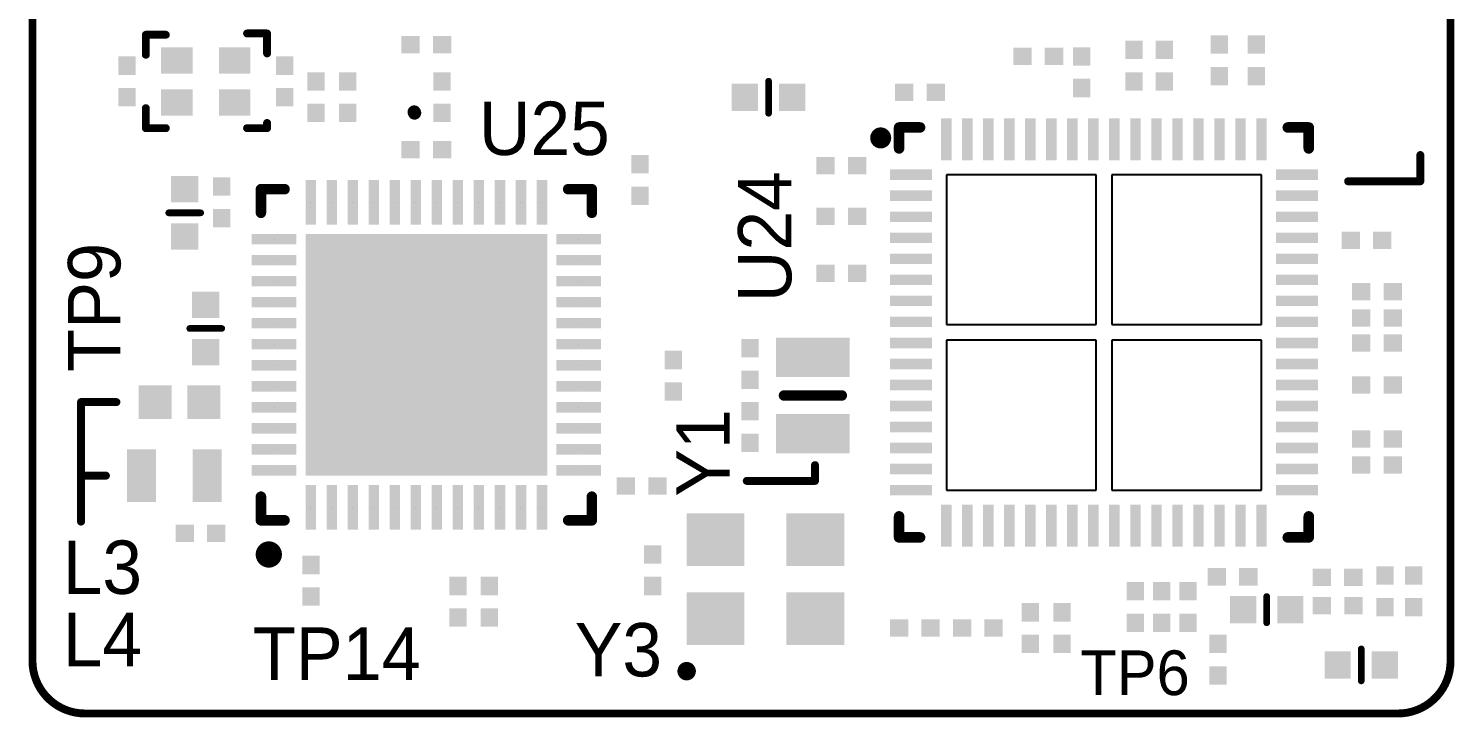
# Model space of a CAD drawing. Extents: x 299.5 to 335.5, y 94.3 to 159.3.
# Drawn here: x 299.45 to 326.6, y 130.82 to 143.93 of the extents above; entities that cross this region are included whole.
import ezdxf

# ---------------------------------------------------------------- set-up
doc = ezdxf.new("R2010")
doc.units = 0
for name, color, linetype in [('MECHANICAL1', 6, 'CONTINUOUS'), ('PADHOLELAYER', 156, 'CONTINUOUS'), ('TOPOVERLAY', 2, 'CONTINUOUS'), ('TOPPASTE', 8, 'CONTINUOUS')]:
    doc.layers.add(name, color=color, linetype=linetype)

msp = doc.modelspace()

# ---------------------------------------------------------------- linework, layer by layer
at = {"layer": 'MECHANICAL1', "const_width": 0.15}
for points in [[(299.528, 131.895), (299.528, 157.22)], [(326.528, 131.895), (326.528, 156.82)], [(300.503, 130.895), (325.528, 130.895)]]:
    msp.add_lwpolyline(points, dxfattribs=at)
at = {"layer": 'MECHANICAL1', "const_width": 0.075}
for points in [[(299.49, 131.895, 1), (299.565, 131.895, 1)], [(299.49, 131.895, 1), (299.565, 131.895, 1)], [(326.49, 131.895, 1), (326.565, 131.895, 1)], [(326.49, 131.895, 1), (326.565, 131.895, 1)], [(300.465, 130.895, 1), (300.54, 130.895, 1)], [(300.49, 130.895, 1), (300.565, 130.895, 1)], [(325.49, 130.895, 1), (325.565, 130.895, 1)], [(325.49, 130.895, 1), (325.565, 130.895, 1)]]:
    msp.add_lwpolyline(points, format="xyb", close=True, dxfattribs=at)
at = {"layer": 'MECHANICAL1', "const_width": 0.15}
for points in [[(300.528, 130.895, -0.414214), (299.528, 131.895)], [(326.528, 131.895, -0.414214), (325.528, 130.895)]]:
    msp.add_lwpolyline(points, format="xyb", dxfattribs=at)
at = {"layer": 'PADHOLELAYER'}
for points in [[(304.828, 140.62), (304.828, 140.62), (304.828, 140.62), (304.828, 140.62)], [(305.228, 140.62), (305.228, 140.62), (305.228, 140.62), (305.228, 140.62)], [(305.628, 140.62), (305.628, 140.62), (305.628, 140.62), (305.628, 140.62)], [(306.028, 140.62), (306.028, 140.62), (306.028, 140.62), (306.028, 140.62)], [(306.428, 140.62), (306.428, 140.62), (306.428, 140.62), (306.428, 140.62)], [(306.828, 140.62), (306.828, 140.62), (306.828, 140.62), (306.828, 140.62)], [(307.228, 140.62), (307.228, 140.62), (307.228, 140.62), (307.228, 140.62)], [(307.628, 140.62), (307.628, 140.62), (307.628, 140.62), (307.628, 140.62)], [(308.028, 140.62), (308.028, 140.62), (308.028, 140.62), (308.028, 140.62)], [(308.428, 140.62), (308.428, 140.62), (308.428, 140.62), (308.428, 140.62)], [(308.828, 140.62), (308.828, 140.62), (308.828, 140.62), (308.828, 140.62)], [(309.228, 140.62), (309.228, 140.62), (309.228, 140.62), (309.228, 140.62)], [(304.128, 139.92), (304.128, 139.92), (304.128, 139.92), (304.128, 139.92)], [(309.928, 139.92), (309.928, 139.92), (309.928, 139.92), (309.928, 139.92)], [(304.128, 139.52), (304.128, 139.52), (304.128, 139.52), (304.128, 139.52)], [(309.928, 139.52), (309.928, 139.52), (309.928, 139.52), (309.928, 139.52)], [(304.128, 139.12), (304.128, 139.12), (304.128, 139.12), (304.128, 139.12)], [(309.928, 139.12), (309.928, 139.12), (309.928, 139.12), (309.928, 139.12)], [(304.128, 138.72), (304.128, 138.72), (304.128, 138.72), (304.128, 138.72)], [(309.928, 138.72), (309.928, 138.72), (309.928, 138.72), (309.928, 138.72)], [(304.128, 138.32), (304.128, 138.32), (304.128, 138.32), (304.128, 138.32)], [(309.928, 138.32), (309.928, 138.32), (309.928, 138.32), (309.928, 138.32)], [(304.128, 137.92), (304.128, 137.92), (304.128, 137.92), (304.128, 137.92)], [(309.928, 137.92), (309.928, 137.92), (309.928, 137.92), (309.928, 137.92)], [(304.128, 137.52), (304.128, 137.52), (304.128, 137.52), (304.128, 137.52)], [(309.928, 137.52), (309.928, 137.52), (309.928, 137.52), (309.928, 137.52)], [(304.128, 137.12), (304.128, 137.12), (304.128, 137.12), (304.128, 137.12)], [(309.928, 137.12), (309.928, 137.12), (309.928, 137.12), (309.928, 137.12)], [(304.128, 136.72), (304.128, 136.72), (304.128, 136.72), (304.128, 136.72)], [(309.928, 136.72), (309.928, 136.72), (309.928, 136.72), (309.928, 136.72)], [(304.128, 136.32), (304.128, 136.32), (304.128, 136.32), (304.128, 136.32)], [(309.928, 136.32), (309.928, 136.32), (309.928, 136.32), (309.928, 136.32)], [(304.128, 135.92), (304.128, 135.92), (304.128, 135.92), (304.128, 135.92)], [(309.928, 135.92), (309.928, 135.92), (309.928, 135.92), (309.928, 135.92)], [(304.128, 135.52), (304.128, 135.52), (304.128, 135.52), (304.128, 135.52)], [(309.928, 135.52), (309.928, 135.52), (309.928, 135.52), (309.928, 135.52)], [(304.828, 134.82), (304.828, 134.82), (304.828, 134.82), (304.828, 134.82)], [(305.228, 134.82), (305.228, 134.82), (305.228, 134.82), (305.228, 134.82)], [(305.628, 134.82), (305.628, 134.82), (305.628, 134.82), (305.628, 134.82)], [(306.028, 134.82), (306.028, 134.82), (306.028, 134.82), (306.028, 134.82)], [(306.428, 134.82), (306.428, 134.82), (306.428, 134.82), (306.428, 134.82)], [(306.828, 134.82), (306.828, 134.82), (306.828, 134.82), (306.828, 134.82)], [(307.228, 134.82), (307.228, 134.82), (307.228, 134.82), (307.228, 134.82)], [(307.628, 134.82), (307.628, 134.82), (307.628, 134.82), (307.628, 134.82)], [(308.028, 134.82), (308.028, 134.82), (308.028, 134.82), (308.028, 134.82)], [(308.428, 134.82), (308.428, 134.82), (308.428, 134.82), (308.428, 134.82)], [(308.828, 134.82), (308.828, 134.82), (308.828, 134.82), (308.828, 134.82)], [(309.228, 134.82), (309.228, 134.82), (309.228, 134.82), (309.228, 134.82)]]:
    msp.add_lwpolyline(points, close=True, dxfattribs=at)
at = {"layer": 'TOPOVERLAY'}
for points, const_width in [([(303.613, 143.833), (303.994, 143.833)], 0.15), ([(303.994, 143.452), (303.994, 143.833)], 0.15), ([(301.686, 143.808), (302.067, 143.808)], 0.15), ([(301.686, 143.427), (301.686, 143.808)], 0.15), ([(313.543, 142.315), (313.543, 142.924)], 0.127), ([(301.686, 142.031), (301.686, 142.412)], 0.15), ([(301.686, 142.031), (302.067, 142.031)], 0.15), ([(303.613, 142.031), (303.994, 142.031)], 0.15), ([(303.994, 142.031), (303.994, 142.13)], 0.15), ([(316.028, 141.645), (316.028, 142.045)], 0.2), ([(316.028, 142.045), (316.428, 142.045)], 0.2), ([(323.428, 142.045), (323.828, 142.045)], 0.2), ([(323.828, 141.645), (323.828, 142.045)], 0.2), ([(325.953, 141.02), (325.953, 141.52)], 0.15), ([(303.878, 140.87), (304.328, 140.87)], 0.2), ([(303.878, 140.42), (303.878, 140.87)], 0.2), ([(309.728, 140.87), (310.178, 140.87)], 0.2), ([(310.178, 140.42), (310.178, 140.87)], 0.2), ([(324.578, 141.02), (325.753, 141.02)], 0.15), ([(325.753, 141.02), (325.878, 141.02)], 0.15), ([(325.878, 141.02), (325.953, 141.02)], 0.15), ([(302.123, 140.42), (302.733, 140.42)], 0.127), ([(302.523, 138.22), (303.133, 138.22)], 0.127), ([(300.453, 136.82), (301.128, 136.82)], 0.15), ([(300.453, 134.545), (300.453, 136.82)], 0.15), ([(313.837, 136.945), (314.937, 136.945)], 0.2), ([(300.453, 135.42), (300.928, 135.42)], 0.15), ([(314.428, 135.32), (314.428, 135.62)], 0.15), ([(313.128, 135.32), (314.428, 135.32)], 0.15), ([(303.878, 134.57), (303.878, 135.02)], 0.2), ([(310.178, 134.57), (310.178, 135.02)], 0.2), ([(303.878, 134.57), (304.328, 134.57)], 0.2), ([(309.728, 134.57), (310.178, 134.57)], 0.2), ([(316.028, 134.245), (316.028, 134.645)], 0.2), ([(323.828, 134.245), (323.828, 134.645)], 0.2), ([(316.028, 134.245), (316.428, 134.245)], 0.2), ([(323.428, 134.245), (323.828, 134.245)], 0.2), ([(323.028, 132.62), (323.028, 133.12)], 0.127), ([(324.828, 131.515), (324.828, 132.124)], 0.127)]:
    msp.add_lwpolyline(points, dxfattribs=dict(at, const_width=const_width))
for points, const_width in [([(303.576, 143.833, 1), (303.651, 143.833, 1)], 0.075), ([(303.957, 143.833, 1), (304.032, 143.833, 1)], 0.075), ([(303.957, 143.833, 1), (304.032, 143.833, 1)], 0.075), ([(301.649, 143.808, 1), (301.724, 143.808, 1)], 0.075), ([(301.649, 143.808, 1), (301.724, 143.808, 1)], 0.075), ([(302.03, 143.808, 1), (302.105, 143.808, 1)], 0.075), ([(301.649, 143.427, 1), (301.724, 143.427, 1)], 0.075), ([(303.957, 143.452, 1), (304.032, 143.452, 1)], 0.075), ([(313.511, 142.924, 1), (313.575, 142.924, 1)], 0.0635), ([(301.649, 142.412, 1), (301.724, 142.412, 1)], 0.075), ([(306.732, 142.337, 1), (306.859, 142.337, 1)], 0.127), ([(306.739, 142.32, 1), (306.866, 142.32, 1)], 0.127), ([(313.511, 142.315, 1), (313.575, 142.315, 1)], 0.0635), ([(301.649, 142.031, 1), (301.724, 142.031, 1)], 0.075), ([(301.649, 142.031, 1), (301.724, 142.031, 1)], 0.075), ([(302.03, 142.031, 1), (302.105, 142.031, 1)], 0.075), ([(303.576, 142.031, 1), (303.651, 142.031, 1)], 0.075), ([(303.957, 142.13, 1), (304.032, 142.13, 1)], 0.075), ([(303.957, 142.031, 1), (304.032, 142.031, 1)], 0.075), ([(303.957, 142.031, 1), (304.032, 142.031, 1)], 0.075), ([(315.753, 141.845, 1), (315.603, 141.845, 1)], 0.25), ([(315.978, 142.045, 1), (316.078, 142.045, 1)], 0.1), ([(315.978, 142.045, 1), (316.078, 142.045, 1)], 0.1), ([(316.378, 142.045, 1), (316.478, 142.045, 1)], 0.1), ([(323.378, 142.045, 1), (323.478, 142.045, 1)], 0.1), ([(323.778, 142.045, 1), (323.878, 142.045, 1)], 0.1), ([(323.778, 142.045, 1), (323.878, 142.045, 1)], 0.1), ([(315.54, 141.845, 1), (315.665, 141.845, 1)], 0.125), ([(315.69, 141.845, 1), (315.815, 141.845, 1)], 0.125), ([(315.978, 141.645, 1), (316.078, 141.645, 1)], 0.1), ([(323.778, 141.645, 1), (323.878, 141.645, 1)], 0.1), ([(325.915, 141.52, 1), (325.99, 141.52, 1)], 0.075), ([(303.828, 140.87, 1), (303.928, 140.87, 1)], 0.1), ([(303.828, 140.87, 1), (303.928, 140.87, 1)], 0.1), ([(304.278, 140.87, 1), (304.378, 140.87, 1)], 0.1), ([(309.678, 140.87, 1), (309.778, 140.87, 1)], 0.1), ([(310.128, 140.87, 1), (310.228, 140.87, 1)], 0.1), ([(310.128, 140.87, 1), (310.228, 140.87, 1)], 0.1), ([(324.54, 141.02, 1), (324.615, 141.02, 1)], 0.075), ([(325.715, 141.02, 1), (325.79, 141.02, 1)], 0.075), ([(325.715, 141.02, 1), (325.79, 141.02, 1)], 0.075), ([(325.84, 141.02, 1), (325.915, 141.02, 1)], 0.075), ([(325.84, 141.02, 1), (325.915, 141.02, 1)], 0.075), ([(325.915, 141.02, 1), (325.99, 141.02, 1)], 0.075), ([(325.915, 141.02, 1), (325.99, 141.02, 1)], 0.075), ([(302.091, 140.42, 1), (302.155, 140.42, 1)], 0.0635), ([(302.701, 140.42, 1), (302.764, 140.42, 1)], 0.0635), ([(303.828, 140.42, 1), (303.928, 140.42, 1)], 0.1), ([(310.128, 140.42, 1), (310.228, 140.42, 1)], 0.1), ([(302.491, 138.22, 1), (302.555, 138.22, 1)], 0.0635), ([(303.101, 138.22, 1), (303.164, 138.22, 1)], 0.0635), ([(300.415, 136.82, 1), (300.49, 136.82, 1)], 0.075), ([(300.415, 136.82, 1), (300.49, 136.82, 1)], 0.075), ([(301.09, 136.82, 1), (301.165, 136.82, 1)], 0.075), ([(313.787, 136.945, 1), (313.887, 136.945, 1)], 0.1), ([(314.887, 136.945, 1), (314.987, 136.945, 1)], 0.1), ([(300.415, 135.42, 1), (300.49, 135.42, 1)], 0.075), ([(300.89, 135.42, 1), (300.965, 135.42, 1)], 0.075), ([(314.39, 135.62, 1), (314.465, 135.62, 1)], 0.075), ([(313.09, 135.32, 1), (313.165, 135.32, 1)], 0.075), ([(314.39, 135.32, 1), (314.465, 135.32, 1)], 0.075), ([(314.39, 135.32, 1), (314.465, 135.32, 1)], 0.075), ([(303.828, 135.02, 1), (303.928, 135.02, 1)], 0.1), ([(310.128, 135.02, 1), (310.228, 135.02, 1)], 0.1), ([(303.828, 134.57, 1), (303.928, 134.57, 1)], 0.1), ([(303.828, 134.57, 1), (303.928, 134.57, 1)], 0.1), ([(304.278, 134.57, 1), (304.378, 134.57, 1)], 0.1), ([(309.678, 134.57, 1), (309.778, 134.57, 1)], 0.1), ([(310.128, 134.57, 1), (310.228, 134.57, 1)], 0.1), ([(310.128, 134.57, 1), (310.228, 134.57, 1)], 0.1), ([(315.978, 134.645, 1), (316.078, 134.645, 1)], 0.1), ([(323.778, 134.645, 1), (323.878, 134.645, 1)], 0.1), ([(300.415, 134.545, 1), (300.49, 134.545, 1)], 0.075), ([(304.153, 133.92, 1), (303.903, 133.92, 1)], 0.25), ([(315.978, 134.245, 1), (316.078, 134.245, 1)], 0.1), ([(315.978, 134.245, 1), (316.078, 134.245, 1)], 0.1), ([(316.378, 134.245, 1), (316.478, 134.245, 1)], 0.1), ([(323.378, 134.245, 1), (323.478, 134.245, 1)], 0.1), ([(323.778, 134.245, 1), (323.878, 134.245, 1)], 0.1), ([(323.778, 134.245, 1), (323.878, 134.245, 1)], 0.1), ([(303.84, 133.92, 1), (303.965, 133.92, 1)], 0.125), ([(304.09, 133.92, 1), (304.215, 133.92, 1)], 0.125), ([(322.996, 133.12, 1), (323.059, 133.12, 1)], 0.0635), ([(322.996, 132.62, 1), (323.059, 132.62, 1)], 0.0635), ([(324.796, 132.124, 1), (324.859, 132.124, 1)], 0.0635), ([(312.069, 131.7, 1), (311.898, 131.7, 1)], 0.18), ([(311.853, 131.7, 1), (311.943, 131.7, 1)], 0.09), ([(312.024, 131.7, 1), (312.114, 131.7, 1)], 0.09), ([(324.796, 131.515, 1), (324.859, 131.515, 1)], 0.0635)]:
    msp.add_lwpolyline(points, format="xyb", close=True, dxfattribs=dict(at, const_width=const_width))
at = {"layer": 'TOPOVERLAY', "const_width": 0.254}
msp.add_lwpolyline([(306.795, 142.337, -0.198926), (306.803, 142.32)], format="xyb", dxfattribs=at)
at = {"layer": 'TOPPASTE'}
for p, q in [((316.928, 141.145), (316.928, 138.295)), ((319.778, 141.145), (316.928, 141.145)), ((319.778, 138.295), (319.778, 141.145)), ((320.078, 141.145), (320.078, 138.295)), ((322.928, 141.145), (320.078, 141.145)), ((322.928, 138.295), (322.928, 141.145)), ((316.928, 138.295), (319.778, 138.295)), ((320.078, 138.295), (322.928, 138.295)), ((316.928, 137.995), (316.928, 135.145)), ((319.778, 137.995), (316.928, 137.995)), ((319.778, 135.145), (319.778, 137.995)), ((320.078, 137.995), (320.078, 135.145)), ((322.928, 137.995), (320.078, 137.995)), ((322.928, 135.145), (322.928, 137.995)), ((316.928, 135.145), (319.778, 135.145)), ((320.078, 135.145), (322.928, 135.145))]:
    msp.add_line(p, q, dxfattribs=at)
for points in [[(315.097, 143.299, 1), (315.097, 143.299, 1)], [(323.728, 143.22, 1), (323.728, 143.22, 1)], [(325.328, 143.22, 1), (325.328, 143.22, 1)], [(325.328, 142.02, 1), (325.328, 142.02, 1)], [(300.703, 140.87, 1), (300.703, 140.87, 1)], [(324.928, 134.42, 1), (324.928, 134.42, 1)], [(302.851, 132.253, 1), (302.851, 132.253, 1)]]:
    msp.add_lwpolyline(points, format="xyb", close=True, dxfattribs=at)
for points in [[(306.553, 143.785), (306.553, 143.455), (306.903, 143.785), (306.903, 143.455)], [(307.153, 143.785), (307.153, 143.455), (307.503, 143.785), (307.503, 143.455)], [(320.338, 143.345), (320.668, 143.345), (320.338, 143.695), (320.668, 143.695)], [(320.913, 143.345), (321.243, 143.345), (320.913, 143.695), (321.243, 143.695)], [(322.293, 143.795), (321.963, 143.795), (322.293, 143.445), (321.963, 143.445)], [(322.663, 143.445), (322.993, 143.445), (322.663, 143.795), (322.993, 143.795)], [(301.493, 143.395), (301.163, 143.395), (301.493, 143.045), (301.163, 143.045)], [(302.578, 143.57), (301.978, 143.57), (302.578, 143.07), (301.978, 143.07)], [(303.678, 143.57), (303.078, 143.57), (303.678, 143.07), (303.078, 143.07)], [(304.163, 143.045), (304.493, 143.045), (304.163, 143.395), (304.493, 143.395)], [(318.553, 143.23), (318.553, 143.56), (318.203, 143.23), (318.203, 143.56)], [(319.153, 143.23), (319.153, 143.56), (318.803, 143.23), (318.803, 143.56)], [(319.338, 143.22), (319.668, 143.22), (319.338, 143.57), (319.668, 143.57)], [(305.093, 143.095), (304.763, 143.095), (305.093, 142.745), (304.763, 142.745)], [(305.693, 143.095), (305.363, 143.095), (305.693, 142.745), (305.363, 142.745)], [(307.493, 143.095), (307.163, 143.095), (307.493, 142.745), (307.163, 142.745)], [(320.338, 142.745), (320.668, 142.745), (320.338, 143.095), (320.668, 143.095)], [(320.913, 142.745), (321.243, 142.745), (320.913, 143.095), (321.243, 143.095)], [(322.293, 143.195), (321.963, 143.195), (322.293, 142.845), (321.963, 142.845)], [(322.663, 142.845), (322.993, 142.845), (322.663, 143.195), (322.993, 143.195)], [(313.343, 142.88), (312.843, 142.88), (313.343, 142.36), (312.843, 142.36)], [(314.243, 142.88), (313.743, 142.88), (314.243, 142.36), (313.743, 142.36)], [(316.301, 142.55), (316.301, 142.88), (315.951, 142.55), (315.951, 142.88)], [(316.901, 142.55), (316.901, 142.88), (316.551, 142.55), (316.551, 142.88)], [(319.338, 142.62), (319.668, 142.62), (319.338, 142.97), (319.668, 142.97)], [(301.493, 142.795), (301.163, 142.795), (301.493, 142.445), (301.163, 142.445)], [(302.578, 142.77), (301.978, 142.77), (302.578, 142.27), (301.978, 142.27)], [(303.678, 142.77), (303.078, 142.77), (303.678, 142.27), (303.078, 142.27)], [(304.163, 142.445), (304.493, 142.445), (304.163, 142.795), (304.493, 142.795)], [(305.093, 142.495), (304.763, 142.495), (305.093, 142.145), (304.763, 142.145)], [(305.693, 142.495), (305.363, 142.495), (305.693, 142.145), (305.363, 142.145)], [(307.493, 142.495), (307.163, 142.495), (307.493, 142.145), (307.163, 142.145)], [(316.828, 141.42), (317.028, 141.42), (316.828, 142.22), (317.028, 142.22)], [(317.228, 141.42), (317.428, 141.42), (317.228, 142.22), (317.428, 142.22)], [(317.628, 141.42), (317.828, 141.42), (317.628, 142.22), (317.828, 142.22)], [(318.028, 141.42), (318.228, 141.42), (318.028, 142.22), (318.228, 142.22)], [(318.428, 141.42), (318.628, 141.42), (318.428, 142.22), (318.628, 142.22)], [(318.828, 141.42), (319.028, 141.42), (318.828, 142.22), (319.028, 142.22)], [(319.228, 141.42), (319.428, 141.42), (319.228, 142.22), (319.428, 142.22)], [(319.628, 141.42), (319.828, 141.42), (319.628, 142.22), (319.828, 142.22)], [(320.028, 141.42), (320.228, 141.42), (320.028, 142.22), (320.228, 142.22)], [(320.428, 141.42), (320.628, 141.42), (320.428, 142.22), (320.628, 142.22)], [(320.828, 141.42), (321.028, 141.42), (320.828, 142.22), (321.028, 142.22)], [(321.228, 141.42), (321.428, 141.42), (321.228, 142.22), (321.428, 142.22)], [(321.628, 141.42), (321.828, 141.42), (321.628, 142.22), (321.828, 142.22)], [(322.028, 141.42), (322.228, 141.42), (322.028, 142.22), (322.228, 142.22)], [(322.428, 141.42), (322.628, 141.42), (322.428, 142.22), (322.628, 142.22)], [(322.828, 141.42), (323.028, 141.42), (322.828, 142.22), (323.028, 142.22)], [(306.553, 141.785), (306.553, 141.455), (306.903, 141.785), (306.903, 141.455)], [(307.153, 141.785), (307.153, 141.455), (307.503, 141.785), (307.503, 141.455)], [(310.932, 141.17), (311.262, 141.17), (310.932, 141.52), (311.262, 141.52)], [(314.803, 141.155), (314.803, 141.485), (314.453, 141.155), (314.453, 141.485)], [(315.403, 141.155), (315.403, 141.485), (315.053, 141.155), (315.053, 141.485)], [(316.653, 141.045), (316.653, 141.245), (315.853, 141.045), (315.853, 141.245)], [(324.003, 141.045), (324.003, 141.245), (323.203, 141.045), (323.203, 141.245)], [(302.168, 141.12), (302.168, 140.62), (302.688, 141.12), (302.688, 140.62)], [(303.293, 141.095), (302.963, 141.095), (303.293, 140.745), (302.963, 140.745)], [(304.928, 141.045), (304.728, 141.045), (304.928, 140.195), (304.728, 140.195)], [(305.328, 141.045), (305.128, 141.045), (305.328, 140.195), (305.128, 140.195)], [(305.728, 141.045), (305.528, 141.045), (305.728, 140.195), (305.528, 140.195)], [(306.128, 141.045), (305.928, 141.045), (306.128, 140.195), (305.928, 140.195)], [(306.528, 141.045), (306.328, 141.045), (306.528, 140.195), (306.328, 140.195)], [(306.928, 141.045), (306.728, 141.045), (306.928, 140.195), (306.728, 140.195)], [(307.328, 141.045), (307.128, 141.045), (307.328, 140.195), (307.128, 140.195)], [(307.728, 141.045), (307.528, 141.045), (307.728, 140.195), (307.528, 140.195)], [(308.128, 141.045), (307.928, 141.045), (308.128, 140.195), (307.928, 140.195)], [(308.528, 141.045), (308.328, 141.045), (308.528, 140.195), (308.328, 140.195)], [(308.928, 141.045), (308.728, 141.045), (308.928, 140.195), (308.728, 140.195)], [(309.328, 141.045), (309.128, 141.045), (309.328, 140.195), (309.128, 140.195)], [(310.932, 140.57), (311.262, 140.57), (310.932, 140.92), (311.262, 140.92)], [(316.653, 140.645), (316.653, 140.845), (315.853, 140.645), (315.853, 140.845)], [(324.003, 140.645), (324.003, 140.845), (323.203, 140.645), (323.203, 140.845)], [(303.293, 140.495), (302.963, 140.495), (303.293, 140.145), (302.963, 140.145)], [(314.803, 140.19), (314.803, 140.52), (314.453, 140.19), (314.453, 140.52)], [(315.403, 140.19), (315.403, 140.52), (315.053, 140.19), (315.053, 140.52)], [(316.653, 140.245), (316.653, 140.445), (315.853, 140.245), (315.853, 140.445)], [(324.003, 140.245), (324.003, 140.445), (323.203, 140.245), (323.203, 140.445)], [(302.168, 140.22), (302.168, 139.72), (302.688, 140.22), (302.688, 139.72)], [(304.553, 139.82), (304.553, 140.02), (303.703, 139.82), (303.703, 140.02)], [(309.328, 135.42), (309.328, 140.02), (304.728, 135.42), (304.728, 140.02)], [(310.353, 139.82), (310.353, 140.02), (309.503, 139.82), (309.503, 140.02)], [(316.653, 139.845), (316.653, 140.045), (315.853, 139.845), (315.853, 140.045)], [(324.003, 139.845), (324.003, 140.045), (323.203, 139.845), (323.203, 140.045)], [(324.803, 139.73), (324.803, 140.06), (324.453, 139.73), (324.453, 140.06)], [(325.403, 139.73), (325.403, 140.06), (325.053, 139.73), (325.053, 140.06)], [(304.553, 139.42), (304.553, 139.62), (303.703, 139.42), (303.703, 139.62)], [(310.353, 139.42), (310.353, 139.62), (309.503, 139.42), (309.503, 139.62)], [(316.653, 139.445), (316.653, 139.645), (315.853, 139.445), (315.853, 139.645)], [(324.003, 139.445), (324.003, 139.645), (323.203, 139.445), (323.203, 139.645)], [(314.453, 139.434), (314.453, 139.104), (314.803, 139.434), (314.803, 139.104)], [(315.053, 139.434), (315.053, 139.104), (315.403, 139.434), (315.403, 139.104)], [(304.553, 139.02), (304.553, 139.22), (303.703, 139.02), (303.703, 139.22)], [(310.353, 139.02), (310.353, 139.22), (309.503, 139.02), (309.503, 139.22)], [(316.653, 139.045), (316.653, 139.245), (315.853, 139.045), (315.853, 139.245)], [(324.003, 139.045), (324.003, 139.245), (323.203, 139.045), (323.203, 139.245)], [(325.003, 138.755), (325.003, 139.085), (324.653, 138.755), (324.653, 139.085)], [(325.603, 138.755), (325.603, 139.085), (325.253, 138.755), (325.253, 139.085)], [(303.088, 138.42), (303.088, 138.92), (302.568, 138.42), (302.568, 138.92)], [(304.553, 138.62), (304.553, 138.82), (303.703, 138.62), (303.703, 138.82)], [(310.353, 138.62), (310.353, 138.82), (309.503, 138.62), (309.503, 138.82)], [(316.653, 138.645), (316.653, 138.845), (315.853, 138.645), (315.853, 138.845)], [(324.003, 138.645), (324.003, 138.845), (323.203, 138.645), (323.203, 138.845)], [(325.003, 138.255), (325.003, 138.585), (324.653, 138.255), (324.653, 138.585)], [(325.603, 138.255), (325.603, 138.585), (325.253, 138.255), (325.253, 138.585)], [(304.553, 138.22), (304.553, 138.42), (303.703, 138.22), (303.703, 138.42)], [(310.353, 138.22), (310.353, 138.42), (309.503, 138.22), (309.503, 138.42)], [(316.653, 138.245), (316.653, 138.445), (315.853, 138.245), (315.853, 138.445)], [(324.003, 138.245), (324.003, 138.445), (323.203, 138.245), (323.203, 138.445)], [(303.088, 137.52), (303.088, 138.02), (302.568, 137.52), (302.568, 138.02)], [(304.553, 137.82), (304.553, 138.02), (303.703, 137.82), (303.703, 138.02)], [(310.353, 137.82), (310.353, 138.02), (309.503, 137.82), (309.503, 138.02)], [(313.022, 137.67), (313.352, 137.67), (313.022, 138.02), (313.352, 138.02)], [(313.687, 137.295), (315.087, 137.295), (313.687, 138.045), (315.087, 138.045)], [(316.653, 137.845), (316.653, 138.045), (315.853, 137.845), (315.853, 138.045)], [(324.003, 137.845), (324.003, 138.045), (323.203, 137.845), (323.203, 138.045)], [(324.653, 138.11), (324.653, 137.78), (325.003, 138.11), (325.003, 137.78)], [(325.253, 138.11), (325.253, 137.78), (325.603, 138.11), (325.603, 137.78)], [(311.563, 137.445), (311.893, 137.445), (311.563, 137.795), (311.893, 137.795)], [(304.553, 137.42), (304.553, 137.62), (303.703, 137.42), (303.703, 137.62)], [(310.353, 137.42), (310.353, 137.62), (309.503, 137.42), (309.503, 137.62)], [(313.022, 137.07), (313.352, 137.07), (313.022, 137.42), (313.352, 137.42)], [(316.653, 137.445), (316.653, 137.645), (315.853, 137.445), (315.853, 137.645)], [(324.003, 137.445), (324.003, 137.645), (323.203, 137.445), (323.203, 137.645)], [(302.178, 136.5), (302.178, 137.14), (301.548, 136.5), (301.548, 137.14)], [(303.108, 136.5), (303.108, 137.14), (302.478, 136.5), (302.478, 137.14)], [(304.553, 137.02), (304.553, 137.22), (303.703, 137.02), (303.703, 137.22)], [(310.353, 137.02), (310.353, 137.22), (309.503, 137.02), (309.503, 137.22)], [(311.563, 136.845), (311.893, 136.845), (311.563, 137.195), (311.893, 137.195)], [(316.653, 137.045), (316.653, 137.245), (315.853, 137.045), (315.853, 137.245)], [(324.003, 137.045), (324.003, 137.245), (323.203, 137.045), (323.203, 137.245)], [(324.653, 137.31), (324.653, 136.98), (325.003, 137.31), (325.003, 136.98)], [(325.253, 137.31), (325.253, 136.98), (325.603, 137.31), (325.603, 136.98)], [(316.653, 136.645), (316.653, 136.845), (315.853, 136.645), (315.853, 136.845)], [(324.003, 136.645), (324.003, 136.845), (323.203, 136.645), (323.203, 136.845)], [(304.553, 136.62), (304.553, 136.82), (303.703, 136.62), (303.703, 136.82)], [(310.353, 136.62), (310.353, 136.82), (309.503, 136.62), (309.503, 136.82)], [(313.352, 136.82), (313.022, 136.82), (313.352, 136.47), (313.022, 136.47)], [(313.687, 135.845), (315.087, 135.845), (313.687, 136.595), (315.087, 136.595)], [(304.553, 136.22), (304.553, 136.42), (303.703, 136.22), (303.703, 136.42)], [(310.353, 136.22), (310.353, 136.42), (309.503, 136.22), (309.503, 136.42)], [(316.653, 136.245), (316.653, 136.445), (315.853, 136.245), (315.853, 136.445)], [(324.003, 136.245), (324.003, 136.445), (323.203, 136.245), (323.203, 136.445)], [(313.352, 136.22), (313.022, 136.22), (313.352, 135.87), (313.022, 135.87)], [(316.653, 135.845), (316.653, 136.045), (315.853, 135.845), (315.853, 136.045)], [(324.003, 135.845), (324.003, 136.045), (323.203, 135.845), (323.203, 136.045)], [(325.003, 135.955), (325.003, 136.285), (324.653, 135.955), (324.653, 136.285)], [(325.603, 135.955), (325.603, 136.285), (325.253, 135.955), (325.253, 136.285)], [(301.878, 135.92), (301.328, 135.92), (301.878, 134.92), (301.328, 134.92)], [(303.128, 135.92), (302.578, 135.92), (303.128, 134.92), (302.578, 134.92)], [(304.553, 135.82), (304.553, 136.02), (303.703, 135.82), (303.703, 136.02)], [(310.353, 135.82), (310.353, 136.02), (309.503, 135.82), (309.503, 136.02)], [(325.003, 135.455), (325.003, 135.785), (324.653, 135.455), (324.653, 135.785)], [(325.603, 135.455), (325.603, 135.785), (325.253, 135.455), (325.253, 135.785)], [(304.553, 135.42), (304.553, 135.62), (303.703, 135.42), (303.703, 135.62)], [(310.353, 135.42), (310.353, 135.62), (309.503, 135.42), (309.503, 135.62)], [(316.653, 135.445), (316.653, 135.645), (315.853, 135.445), (315.853, 135.645)], [(324.003, 135.445), (324.003, 135.645), (323.203, 135.445), (323.203, 135.645)], [(304.928, 135.245), (304.728, 135.245), (304.928, 134.395), (304.728, 134.395)], [(305.328, 135.245), (305.128, 135.245), (305.328, 134.395), (305.128, 134.395)], [(305.728, 135.245), (305.528, 135.245), (305.728, 134.395), (305.528, 134.395)], [(306.128, 135.245), (305.928, 135.245), (306.128, 134.395), (305.928, 134.395)], [(306.528, 135.245), (306.328, 135.245), (306.528, 134.395), (306.328, 134.395)], [(306.928, 135.245), (306.728, 135.245), (306.928, 134.395), (306.728, 134.395)], [(307.328, 135.245), (307.128, 135.245), (307.328, 134.395), (307.128, 134.395)], [(307.728, 135.245), (307.528, 135.245), (307.728, 134.395), (307.528, 134.395)], [(308.128, 135.245), (307.928, 135.245), (308.128, 134.395), (307.928, 134.395)], [(308.528, 135.245), (308.328, 135.245), (308.528, 134.395), (308.328, 134.395)], [(308.928, 135.245), (308.728, 135.245), (308.928, 134.395), (308.728, 134.395)], [(309.328, 135.245), (309.128, 135.245), (309.328, 134.395), (309.128, 134.395)], [(310.653, 135.385), (310.653, 135.055), (311.003, 135.385), (311.003, 135.055)], [(311.253, 135.385), (311.253, 135.055), (311.603, 135.385), (311.603, 135.055)], [(316.653, 135.045), (316.653, 135.245), (315.853, 135.045), (315.853, 135.245)], [(324.003, 135.045), (324.003, 135.245), (323.203, 135.045), (323.203, 135.245)], [(311.983, 133.7), (313.083, 133.7), (311.983, 134.7), (313.083, 134.7)], [(313.883, 133.7), (314.983, 133.7), (313.883, 134.7), (314.983, 134.7)], [(316.828, 134.07), (317.028, 134.07), (316.828, 134.87), (317.028, 134.87)], [(317.228, 134.07), (317.428, 134.07), (317.228, 134.87), (317.428, 134.87)], [(317.628, 134.07), (317.828, 134.07), (317.628, 134.87), (317.828, 134.87)], [(318.028, 134.07), (318.228, 134.07), (318.028, 134.87), (318.228, 134.87)], [(318.428, 134.07), (318.628, 134.07), (318.428, 134.87), (318.628, 134.87)], [(318.828, 134.07), (319.028, 134.07), (318.828, 134.87), (319.028, 134.87)], [(319.228, 134.07), (319.428, 134.07), (319.228, 134.87), (319.428, 134.87)], [(319.628, 134.07), (319.828, 134.07), (319.628, 134.87), (319.828, 134.87)], [(320.028, 134.07), (320.228, 134.07), (320.028, 134.87), (320.228, 134.87)], [(320.428, 134.07), (320.628, 134.07), (320.428, 134.87), (320.628, 134.87)], [(320.828, 134.07), (321.028, 134.07), (320.828, 134.87), (321.028, 134.87)], [(321.228, 134.07), (321.428, 134.07), (321.228, 134.87), (321.428, 134.87)], [(321.628, 134.07), (321.828, 134.07), (321.628, 134.87), (321.828, 134.87)], [(322.028, 134.07), (322.228, 134.07), (322.028, 134.87), (322.228, 134.87)], [(322.428, 134.07), (322.628, 134.07), (322.428, 134.87), (322.628, 134.87)], [(322.828, 134.07), (323.028, 134.07), (322.828, 134.87), (323.028, 134.87)], [(302.603, 134.155), (302.603, 134.485), (302.253, 134.155), (302.253, 134.485)], [(303.203, 134.155), (303.203, 134.485), (302.853, 134.155), (302.853, 134.485)], [(304.663, 133.545), (304.993, 133.545), (304.663, 133.895), (304.993, 133.895)], [(311.174, 133.745), (311.504, 133.745), (311.174, 134.095), (311.504, 134.095)], [(321.903, 133.66), (321.903, 133.33), (322.253, 133.66), (322.253, 133.33)], [(322.503, 133.66), (322.503, 133.33), (322.853, 133.66), (322.853, 133.33)], [(323.902, 133.653), (323.902, 133.323), (324.252, 133.653), (324.252, 133.323)], [(324.502, 133.653), (324.502, 133.323), (324.852, 133.653), (324.852, 133.323)], [(325.443, 133.694), (325.113, 133.694), (325.443, 133.344), (325.113, 133.344)], [(325.663, 133.345), (325.993, 133.345), (325.663, 133.695), (325.993, 133.695)], [(307.793, 133.495), (307.463, 133.495), (307.793, 133.145), (307.463, 133.145)], [(308.393, 133.495), (308.063, 133.495), (308.393, 133.145), (308.063, 133.145)], [(311.174, 133.145), (311.504, 133.145), (311.174, 133.495), (311.504, 133.495)], [(320.693, 133.395), (320.363, 133.395), (320.693, 133.045), (320.363, 133.045)], [(321.193, 133.395), (320.863, 133.395), (321.193, 133.045), (320.863, 133.045)], [(321.363, 133.045), (321.693, 133.045), (321.363, 133.395), (321.693, 133.395)], [(304.663, 132.945), (304.993, 132.945), (304.663, 133.295), (304.993, 133.295)], [(311.983, 132.2), (313.083, 132.2), (311.983, 133.2), (313.083, 133.2)], [(313.883, 132.2), (314.983, 132.2), (313.883, 133.2), (314.983, 133.2)], [(322.828, 133.13), (322.328, 133.13), (322.828, 132.61), (322.328, 132.61)], [(323.728, 133.13), (323.228, 133.13), (323.728, 132.61), (323.228, 132.61)], [(323.903, 133.11), (323.903, 132.78), (324.253, 133.11), (324.253, 132.78)], [(324.503, 133.11), (324.503, 132.78), (324.853, 133.11), (324.853, 132.78)], [(325.443, 133.094), (325.113, 133.094), (325.443, 132.744), (325.113, 132.744)], [(325.663, 132.745), (325.993, 132.745), (325.663, 133.095), (325.993, 133.095)], [(307.793, 132.895), (307.463, 132.895), (307.793, 132.545), (307.463, 132.545)], [(308.393, 132.895), (308.063, 132.895), (308.393, 132.545), (308.063, 132.545)], [(318.363, 132.645), (318.693, 132.645), (318.363, 132.995), (318.693, 132.995)], [(318.963, 132.645), (319.293, 132.645), (318.963, 132.995), (319.293, 132.995)], [(320.693, 132.795), (320.363, 132.795), (320.693, 132.445), (320.363, 132.445)], [(321.193, 132.795), (320.863, 132.795), (321.193, 132.445), (320.863, 132.445)], [(321.363, 132.445), (321.693, 132.445), (321.363, 132.795), (321.693, 132.795)], [(316.203, 132.355), (316.203, 132.685), (315.853, 132.355), (315.853, 132.685)], [(316.803, 132.355), (316.803, 132.685), (316.453, 132.355), (316.453, 132.685)], [(317.053, 132.685), (317.053, 132.355), (317.403, 132.685), (317.403, 132.355)], [(317.653, 132.685), (317.653, 132.355), (318.003, 132.685), (318.003, 132.355)], [(318.363, 132.045), (318.693, 132.045), (318.363, 132.395), (318.693, 132.395)], [(318.963, 132.045), (319.293, 132.045), (318.963, 132.395), (319.293, 132.395)], [(322.268, 132.395), (321.938, 132.395), (322.268, 132.045), (321.938, 132.045)], [(324.128, 131.56), (324.628, 131.56), (324.128, 132.08), (324.628, 132.08)], [(325.028, 131.56), (325.528, 131.56), (325.028, 132.08), (325.528, 132.08)], [(322.268, 131.795), (321.938, 131.795), (322.268, 131.445), (321.938, 131.445)]]:
    msp.add_solid(points, dxfattribs=at)

# ---------------------------------------------------------------- texts
at = {"layer": 'TOPOVERLAY'}
for s, height, p in [('U25', 1.016, (308.028, 141.52)), ('L3', 1.016, (300.103, 133.17)), ('L4', 1.016, (300.103, 131.795)), ('TP14', 1, (303.725, 131.532)), ('Y3', 1.016, (309.853, 131.6)), ('TP6', 0.85, (319.478, 131.245))]:
    msp.add_text(s, height=height, dxfattribs=at).set_placement(p)
for s, height, p in [('U24', 1.016, (313.978, 138.72)), ('TP9', 1, (301.203, 137.395)), ('Y1', 1.016, (312.803, 135.02))]:
    msp.add_text(s, height=height, rotation=90, dxfattribs=at).set_placement(p)

doc.saveas('drawing.dxf')
